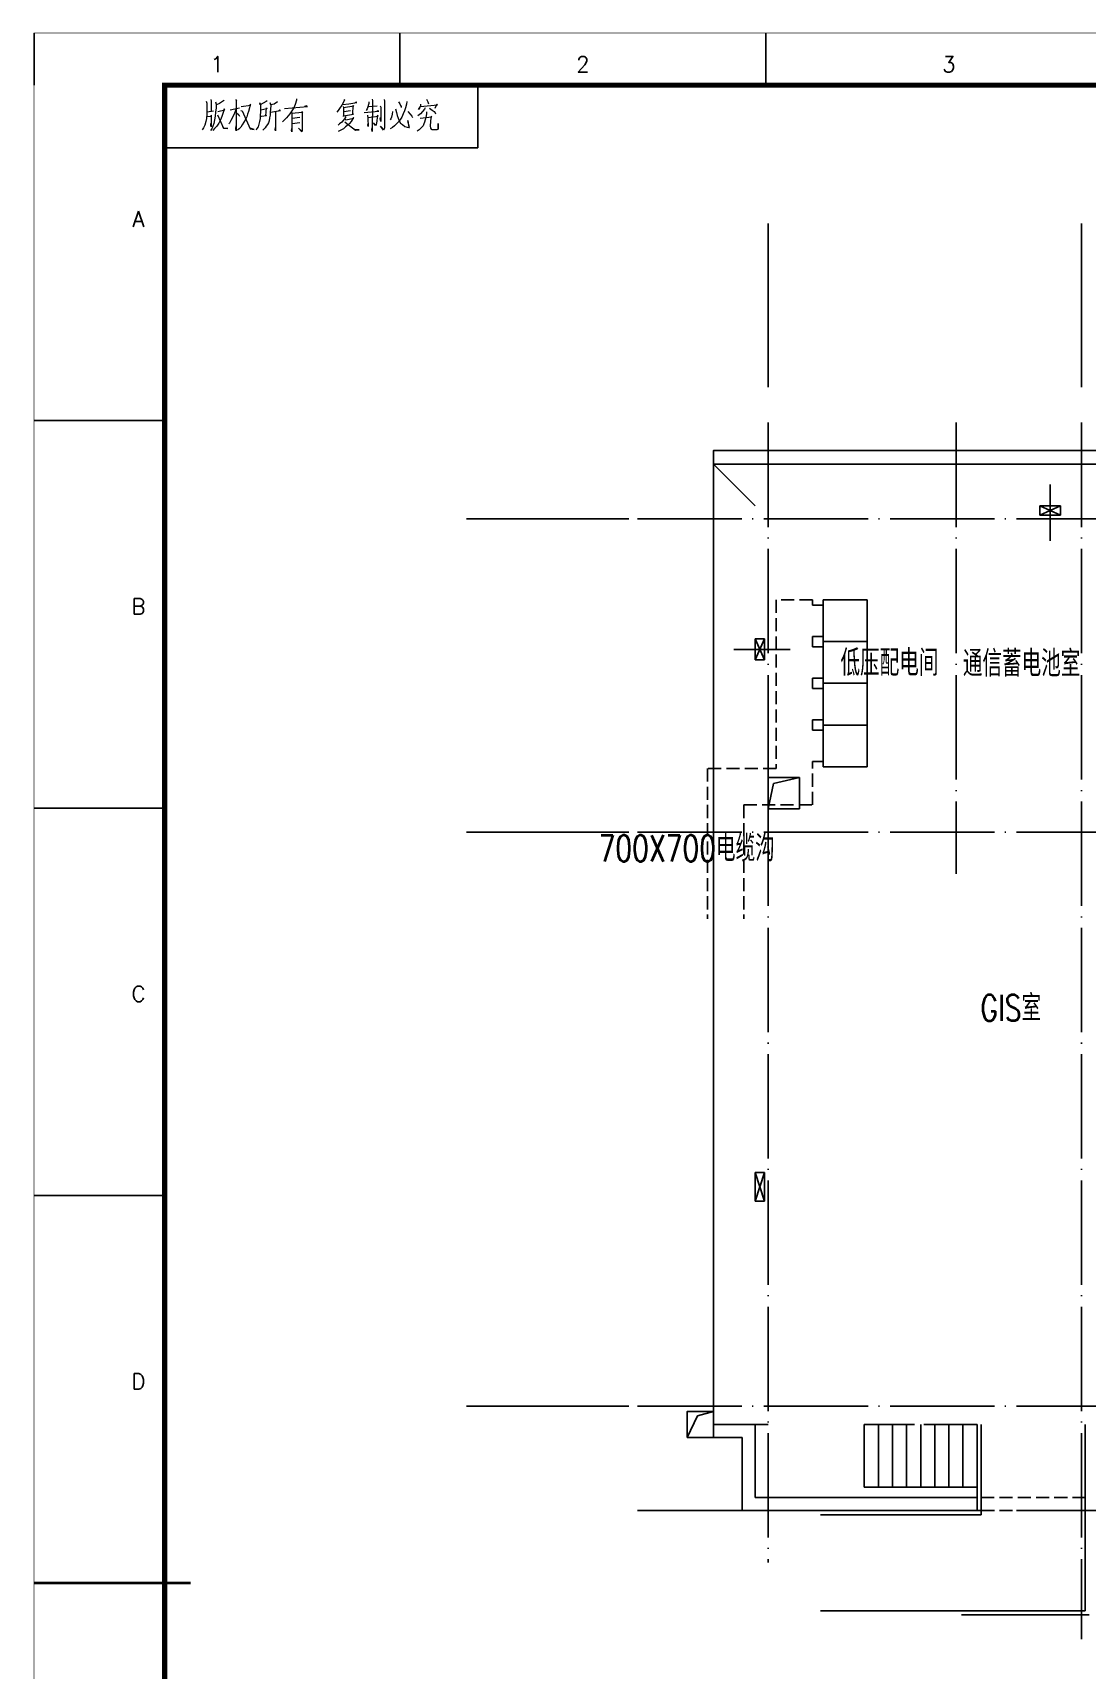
# Model space of a CAD drawing. Header units: millimetres. Extents: x 198973 to 283123, y 132052 to 191502.
# Drawn here: x 198973 to 219170, y 160105 to 191482 of the extents above; entities that cross this region are included whole.
import ezdxf
from ezdxf.enums import TextEntityAlignment as Align

# ---------------------------------------------------------------- set-up
doc = ezdxf.new("R2010")
doc.units = ezdxf.units.MM
doc.header["$LTSCALE"] = 1000
for name, pattern in [('CENTER', [2, 1.25, -0.25, 0.25, -0.25]), ('DASH', [0.35, 0.25, -0.1]), ('DOTE', [2.42, 2, -0.2, 0.02, -0.2])]:
    doc.linetypes.add(name, pattern=pattern)
for name, color, linetype in [('01', 7, 'Continuous'), ('2', 7, 'Continuous'), ('3T_WOOD', 21, 'Continuous'), ('55', 7, 'Continuous'), ('AXIS', 3, 'Continuous'), ('DOTE', 1, 'CENTER'), ('HQ', 7, 'Continuous'), ('PUB_DIM', 3, 'Continuous'), ('STAIR', 2, 'Continuous'), ('TK4', 7, 'Continuous'), ('照明平面设备层', 1, 'Continuous')]:
    doc.layers.add(name, color=color, linetype=linetype)
doc.styles.add('HZ', font='geditxt.shx', dxfattribs={"width": 0.75, "bigfont": 'hzfs_1.shx'})
doc.styles.get("Standard").update_dxf_attribs({"font": 'txt', "bigfont": 'gbcbig.shx'})

# ---------------------------------------------------------------- blocks, each defined once
blk = doc.blocks.new('GEDI_Copyright_2012')
at = {"color": 7, "lineweight": 0}
for points in [[(9.88, -3.13), (9.96, -3.43), (9.96, -5.33)], [(14.64, -3.13), (14.81, -3.38), (14.76, -3.33), (14.72, -9.13), (14.68, -8.72), (14.72, -8.13)], [(26.28, -2.98), (26.28, -3.23), (26.02, -4.08), (25.76, -4.68), (25.51, -5.08), (25.04, -5.83), (24.36, -6.63), (23.9, -7.13), (23.6, -7.38)], [(35.45, -3.03), (35.49, -3.23), (34.98, -4.18), (34.52, -4.83), (34.26, -5.23), (34.05, -5.53)], [(40.8, -3.03), (40.84, -3.28), (40.8, -9.23), (40.72, -8.88), (40.8, -8.53)], [(43.1, -3.13), (43.18, -3.43), (43.14, -8.23), (43.14, -8.53), (43.1, -8.78), (43.05, -8.88), (42.97, -8.98), (42.37, -8.23), (43.05, -8.88)], [(51.21, -3.03), (51.47, -3.58), (51.55, -3.93)], [(8.99, -3.43), (9.11, -3.83), (9.11, -5.03), (9.11, -5.93), (9.03, -6.73), (8.9, -7.33), (8.73, -8.03), (8.48, -8.53), (8.22, -8.93)], [(9.11, -6.38), (10.01, -6.28), (9.92, -6.13), (9.92, -8.38), (9.88, -8.08), (9.88, -7.68)], [(9.16, -5.48), (10.39, -5.28)], [(10.81, -3.53), (10.9, -4.03), (10.9, -4.68), (10.81, -5.53), (10.73, -6.33), (10.6, -7.03), (10.47, -7.68), (10.3, -8.23), (10.09, -8.72), (9.84, -9.08)], [(11.2, -5.43), (12.56, -5.08), (12.47, -4.93), (12.26, -5.58), (12, -6.38), (11.75, -6.98), (11.45, -7.63), (11.03, -8.23), (10.6, -8.68), (10.26, -9.03)], [(12.43, -3.23), (12.34, -3.38), (11.53, -3.88), (10.98, -4.13)], [(11.15, -6.08), (12.34, -8.63), (13.15, -8.68), (12.38, -8.58), (12.17, -8.28)], [(14.72, -4.88), (14.42, -5.73), (14.08, -6.43), (13.74, -7.13), (13.45, -7.63), (13.36, -7.78)], [(13.62, -5.08), (15.4, -4.68)], [(14.72, -5.63), (15.27, -6.03), (15.4, -6.33)], [(15.7, -4.48), (17.52, -4.18), (17.44, -4.03), (17.27, -4.68), (17.1, -5.43), (16.93, -5.93), (16.76, -6.43), (16.55, -6.93), (16.21, -7.48), (15.91, -7.98), (15.61, -8.43), (15.32, -8.72), (15.02, -8.98)], [(15.61, -5.23), (15.87, -5.28), (17.44, -8.72), (18.2, -8.83), (17.44, -8.63), (17.14, -8.08)], [(20.67, -3.38), (20.5, -3.48), (19.35, -4.13), (19.27, -3.73), (19.4, -4.13), (19.4, -5.43), (19.35, -6.23), (19.31, -6.78), (19.22, -7.33), (19.1, -7.83), (18.93, -8.33), (18.72, -8.68), (18.54, -8.98)], [(19.48, -6.38), (19.56, -6.33), (20.54, -6.18), (20.41, -6.23), (20.54, -4.68), (20.63, -4.88), (19.44, -5.13)], [(22.67, -3.58), (21.99, -3.98), (21.35, -4.13), (21.26, -3.73), (21.35, -4.33), (21.31, -4.93), (21.26, -5.58), (21.22, -6.13), (21.13, -6.63), (21.05, -7.18), (20.92, -7.58), (20.71, -7.88), (20.5, -8.23), (20.28, -8.53), (20.07, -8.78), (19.86, -8.98)], [(21.31, -5.53), (23.22, -5.23), (23.09, -5.18), (22.88, -5.28)], [(22.28, -5.43), (22.28, -9.13), (22.24, -8.88), (22.28, -8.48)], [(23.98, -4.83), (28.4, -4.43), (28.14, -4.33)], [(25.34, -5.53), (25.43, -5.73), (25.38, -9.03), (25.38, -9.33), (25.34, -9.03), (25.38, -8.68)], [(25.43, -5.73), (27.38, -5.53), (27.38, -5.43), (27.47, -5.53), (27.38, -5.58), (27.38, -9.08), (27.34, -9.28), (26.66, -8.63), (27.34, -9.18)], [(28.14, -4.33), (27.8, -4.48)], [(35.11, -4.08), (36.34, -3.93), (37.87, -3.68), (37.75, -3.63), (37.49, -3.73)], [(35.24, -4.43), (35.28, -4.73), (35.32, -5.58), (35.32, -6.38), (35.28, -6.23), (37.19, -5.93), (37.07, -5.93), (37.15, -4.23), (37.28, -4.38), (35.28, -4.68)], [(36.64, -5.28), (35.36, -5.48)], [(39.27, -5.63), (42.08, -5.33), (42.03, -5.33), (41.87, -5.28), (41.65, -5.38)], [(40.12, -3.58), (40.16, -3.88), (39.83, -4.93), (39.66, -5.23)], [(39.87, -6.13), (39.95, -6.68), (39.95, -6.78), (40, -8.28), (39.95, -7.98), (40, -7.73)], [(40, -6.58), (41.95, -6.28), (41.82, -6.13), (41.74, -6.53), (41.69, -7.18), (41.61, -7.63), (41.57, -7.93), (41.44, -8.08), (41.06, -7.58), (41.48, -8.03)], [(40.12, -4.48), (41.74, -4.33)], [(42.33, -4.33), (42.42, -4.58), (42.42, -7.33), (42.33, -6.83), (42.37, -6.53)], [(47.43, -3.48), (47.39, -4.03), (47.17, -4.73), (47, -5.28), (46.71, -5.88), (46.45, -6.48), (46.2, -6.88), (45.86, -7.38), (45.47, -7.78), (45.09, -8.13), (44.67, -8.48), (44.24, -8.72)], [(44.67, -5.43), (44.63, -5.93), (44.5, -6.48), (44.37, -6.83), (44.24, -7.03)], [(45.26, -4.88), (45.43, -5.63), (45.56, -6.18), (45.77, -6.68), (45.99, -7.23), (46.24, -7.63), (46.58, -7.93), (47.05, -8.28), (47.51, -8.43), (47.81, -8.48), (47.94, -8.48), (47.73, -7.78), (47.64, -7.13), (47.81, -8.48)], [(45.82, -3.53), (46.07, -3.93), (46.24, -4.28), (46.32, -4.48), (46.32, -4.63)], [(47.64, -5.43), (48.07, -5.93), (48.36, -6.28), (48.49, -6.58)], [(51.21, -5.48), (51.21, -5.83), (51.08, -6.58), (50.95, -7.03), (50.83, -7.43), (50.7, -7.78), (50.53, -8.13), (50.32, -8.43), (50.06, -8.68), (49.77, -8.93), (49.43, -9.18)], [(50.91, -4.68), (50.83, -4.98), (50.44, -5.43), (50.06, -5.83), (49.81, -6.03), (49.55, -6.23)], [(50.06, -3.98), (50.02, -4.33), (49.94, -4.58), (49.85, -4.83), (49.77, -4.98), (49.68, -5.03), (50.02, -4.43), (53.29, -4.13), (53.16, -4.03), (52.78, -4.83)], [(51.76, -4.78), (52.27, -5.13), (52.65, -5.43), (52.83, -5.68), (52.91, -5.88)], [(26.96, -6.58), (25.47, -6.73)], [(25.47, -7.68), (26.96, -7.53)], [(35.71, -6.38), (35.71, -6.53), (34.98, -7.43), (34.56, -7.78), (34.26, -8.03)], [(35.62, -6.88), (35.75, -6.98), (37.28, -6.68), (37.23, -6.53), (36.77, -7.33), (36.47, -7.68), (36.17, -7.98), (35.71, -8.38), (35.28, -8.72), (34.81, -8.98), (34.26, -9.23)], [(35.54, -7.38), (35.62, -7.43), (37.57, -8.98), (38.3, -8.93), (37.57, -8.93), (37.32, -8.78)], [(49.98, -6.68), (52.19, -6.43), (52.06, -6.28), (52.02, -6.58), (51.93, -8.18), (51.97, -8.63), (52.06, -8.78), (52.19, -8.88), (52.4, -8.88), (52.61, -8.88), (53.21, -8.88), (53.42, -8.78), (53.46, -8.72), (53.42, -7.68), (53.42, -8.78)]]:
    blk.add_lwpolyline(points, dxfattribs=at)
blk = doc.blocks.new('GEDI_WK_A1')
at = {"color": 3}
for p, q in [((0, 584), (0, 594)), ((70.08, 584), (70.08, 594)), ((140.17, 584), (140.17, 594)), ((85, 572), (85, 584)), ((25, 572), (85, 572)), ((25, 519.75), (0, 519.75)), ((25, 445.5), (0, 445.5)), ((25, 371.25), (0, 371.25)), ((25, 297), (0, 297))]:
    blk.add_line(p, q, dxfattribs=at)
for points, const_width in [([(0, 0), (841, 0), (841, 594), (0, 594)], 0.1), ([(25, 10), (831, 10), (831, 584), (25, 584)], 1)]:
    blk.add_lwpolyline(points, close=True, dxfattribs=dict(at, const_width=const_width))
at = {"color": 3, "const_width": 0.5}
blk.add_lwpolyline([(30, 297), (0, 297)], dxfattribs=at)
at = {"color": 3}
for s, p in [('1', (35.04, 588)), ('2', (105.12, 588)), ('3', (175.21, 588))]:
    blk.add_text(s, height=3, dxfattribs=at).set_placement(p, align=Align.MIDDLE)
for s, p in [('A', (20, 556.88)), ('B', (20, 482.62)), ('C', (20, 408.38)), ('D', (20, 334.12))]:
    blk.add_text(s, height=3, dxfattribs=at).set_placement(p, align=Align.CENTER)

msp = doc.modelspace()

# ---------------------------------------------------------------- linework, layer by layer
at = {"linetype": 'DASH'}
for p, q in [((213210, 180616), (213210, 177385)), ((213910, 180616), (213210, 180616)), ((213910, 180516), (213910, 180616)), ((213910, 180516), (214110, 180516)), ((213910, 180516), (213910, 180516)), ((214110, 179916), (213910, 179916)), ((213910, 179716), (213910, 179916)), ((213910, 179716), (214110, 179716)), ((213910, 179716), (213910, 179716)), ((214110, 179116), (213910, 179116)), ((213910, 178916), (213910, 179116)), ((213910, 178916), (214110, 178916)), ((213910, 178916), (213910, 178916)), ((214110, 178316), (213910, 178316)), ((213910, 178116), (213910, 178316)), ((213910, 178116), (214110, 178116)), ((213910, 178116), (213910, 178116)), ((211895, 177385), (211895, 174506)), ((213210, 177385), (211895, 177385)), ((214110, 177516), (213910, 177516)), ((213910, 176685), (213910, 177516)), ((212595, 176685), (212595, 174506)), ((212595, 176685), (213910, 176685))]:
    msp.add_line(p, q, dxfattribs=at)
for p, q in [((214110, 180616), (214110, 180616)), ((214956, 180616), (214110, 180616)), ((214110, 180616), (214956, 180616)), ((214110, 180616), (214110, 179816)), ((214956, 180616), (214110, 180616)), ((214110, 179816), (214956, 179816)), ((214110, 179816), (214110, 179016)), ((214956, 179816), (214110, 179816)), ((214110, 179016), (214956, 179016)), ((214110, 179016), (214110, 178216)), ((214956, 179016), (214110, 179016)), ((214110, 178216), (214956, 178216)), ((214110, 178216), (214110, 177416)), ((214956, 178216), (214110, 178216)), ((214110, 177416), (214956, 177416)), ((213910, 176685), (213910, 176685)), ((211707, 164983), (212010, 165065)), ((211510, 164565), (211707, 164983))]:
    msp.add_line(p, q)
msp.add_lwpolyline([(211510, 164565), (212010, 164565), (212010, 165065), (211510, 165065)], close=True)
at = {"layer": '01'}
msp.add_line((212560, 163166), (212560, 164565), dxfattribs=at)
at = {"layer": '2'}
msp.add_line((214956, 177416), (214110, 177416), dxfattribs=at)
at = {"layer": '3T_WOOD'}
for p, q in [((212810, 182416), (212010, 183216)), ((256110, 183216), (212010, 183216)), ((212810, 164815), (212010, 164815)), ((212010, 164815), (213060, 164815)), ((213060, 164815), (213060, 164815)), ((212560, 164565), (212010, 164565))]:
    msp.add_line(p, q, dxfattribs=at)
msp.add_lwpolyline([(256110, 183476), (212010, 183476), (212010, 164815)], dxfattribs=at)
at = {"layer": '55'}
for p, q in [((218260, 182236), (218660, 182416)), ((218260, 182416), (218660, 182236)), ((218260, 182236), (218260, 182416)), ((218260, 182416), (218660, 182416)), ((218660, 182416), (218660, 182236)), ((218660, 182236), (218260, 182236)), ((212990, 179466), (212810, 179866)), ((212810, 179466), (212990, 179866)), ((212810, 179866), (212990, 179866)), ((212810, 179466), (212810, 179866)), ((212990, 179866), (212990, 179466)), ((212990, 179466), (212810, 179466)), ((212810, 169641), (212990, 169091)), ((212810, 169091), (212990, 169641)), ((212810, 169641), (212990, 169641)), ((212810, 169091), (212810, 169641)), ((212990, 169641), (212990, 169091)), ((212990, 169091), (212810, 169091)), ((217060, 163166), (212560, 163166))]:
    msp.add_line(p, q, dxfattribs=at)
at = {"layer": '55', "linetype": 'DASH'}
for p, q in [((217140, 163416), (219130, 163416)), ((217140, 163166), (219130, 163166))]:
    msp.add_line(p, q, dxfattribs=at)
at = {"layer": 'AXIS'}
for p, q in [((213060, 184692), (213060, 187827)), ((219060, 184692), (219060, 187827)), ((210391, 182166), (207281, 182166)), ((210391, 176166), (207281, 176166)), ((210391, 165166), (207281, 165166))]:
    msp.add_line(p, q, dxfattribs=at)
at = {"layer": 'DOTE', "linetype": 'DOTE'}
for p, q in [((213060, 184011), (213060, 162168)), ((216660, 184011), (216660, 175365)), ((219060, 184011), (219060, 160700)), ((218460, 182825), (218460, 181746)), ((210554, 182166), (257417, 182166)), ((212401, 179666), (213481, 179666)), ((210554, 176166), (257417, 176166)), ((210554, 165166), (257417, 165166)), ((210554, 163166), (257417, 163166))]:
    msp.add_line(p, q, dxfattribs=at)
at = {"layer": 'HQ'}
msp.add_line((214060, 163086), (217140, 163086), dxfattribs=at)
at = {"layer": 'STAIR'}
for p, q in [((212810, 163416), (212810, 164815)), ((214900, 164816), (214900, 163616)), ((214900, 164815), (215860, 164815)), ((215170, 164816), (215170, 163616)), ((215440, 164816), (215440, 163616)), ((215710, 164816), (215710, 163616)), ((215980, 164816), (215980, 163616)), ((216040, 164815), (217060, 164815)), ((216250, 164816), (216250, 163616)), ((216520, 164816), (216520, 163616)), ((216790, 164816), (216790, 163616)), ((217060, 163166), (217060, 164815)), ((217140, 163086), (217140, 164815)), ((219130, 164815), (219130, 161246)), ((214900, 163616), (217060, 163616)), ((217060, 163416), (212810, 163416)), ((214060, 161246), (219130, 161246)), ((216760, 161166), (219210, 161166))]:
    msp.add_line(p, q, dxfattribs=at)
at = {"layer": 'TK4', "color": 0}
for p, q in [((214110, 180616), (214110, 177416)), ((214956, 180616), (214956, 177416))]:
    msp.add_line(p, q, dxfattribs=at)
at = {"layer": '照明平面设备层', "color": 3, "linetype": 'Continuous'}
for p, q in [((213060, 177211), (213060, 176611)), ((213060, 177211), (213660, 177211)), ((213060, 176611), (213159, 177095)), ((213159, 177095), (213660, 177211)), ((213660, 177211), (213660, 176611)), ((213660, 176611), (213060, 176611))]:
    msp.add_line(p, q, dxfattribs=at)

# ---------------------------------------------------------------- block references
at = {"xscale": 100, "yscale": 100, "zscale": 100}
for name, p in [('GEDI_WK_A1', (198998, 132077)), ('GEDI_Copyright_2012', (201395, 190514))]:
    msp.add_blockref(name, p, dxfattribs=at)

# ---------------------------------------------------------------- texts
at = {"layer": 'PUB_DIM', "color": 0, "style": 'HZ', "width": 0.75}
for s, p in [('低压配电间', (215382, 179433)), ('通信蓄电池室', (217913, 179424)), ('700X700电缆沟', (211497, 175879)), ('GIS室', (217705, 172825))]:
    msp.add_text(s, height=500, dxfattribs=at).set_placement(p, align=Align.MIDDLE)

doc.saveas('drawing.dxf')
